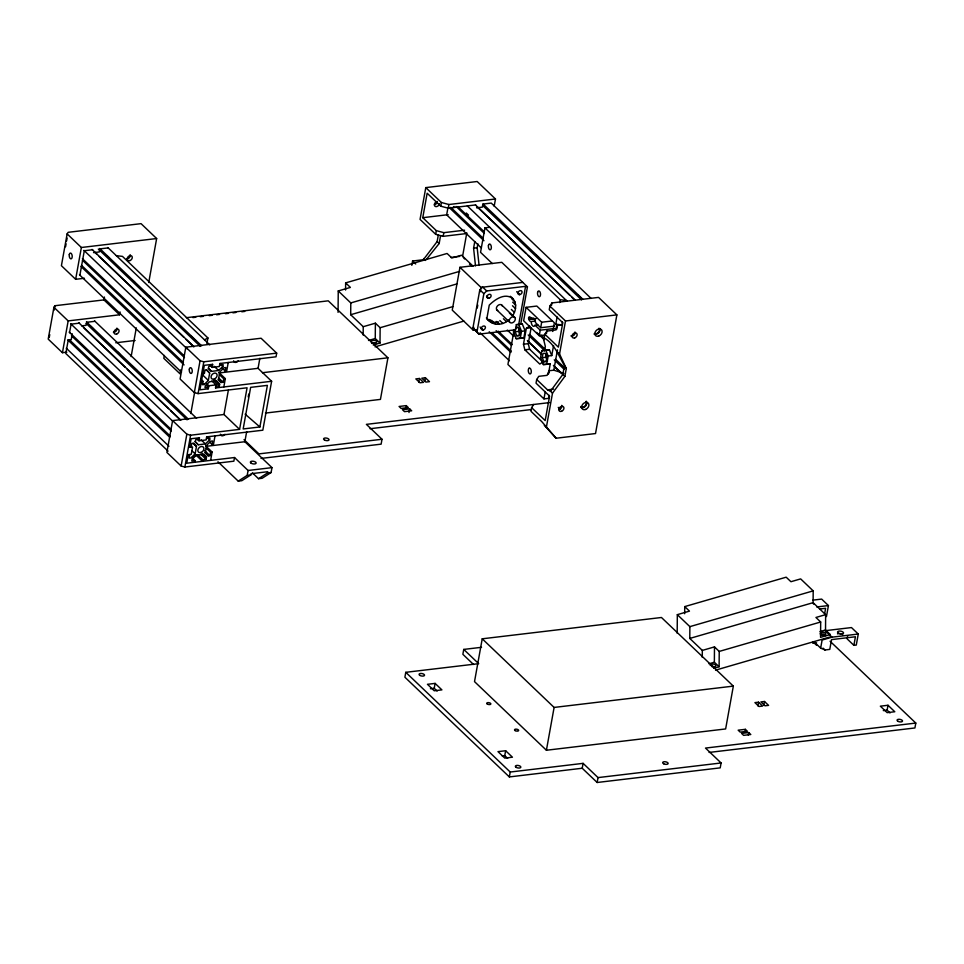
<?xml version="1.0" encoding="UTF-8"?>
<svg xmlns="http://www.w3.org/2000/svg" width="964" height="964" viewBox="0 0 964 964"><rect width="100%" height="100%" fill="white"/><g stroke="black" fill="none" stroke-linecap="round" stroke-linejoin="round"><path stroke-width="1.45" d="M338.075 312.372L338.243 290.947L350.39 287.417L345.642 282.886L447.091 253.472L451.839 258.003L461.551 255.183L473.059 266.16M345.582 290.031L345.642 282.886M363.175 335.074L363.235 326.7L350.691 314.722L350.788 302.925L338.243 290.947M373.261 345.016L380.009 343.051L375.261 338.521L375.382 323.181L363.235 326.7M380.009 343.051L380.129 327.712L375.382 323.181M677.186 633.228L677.331 614.658L689.477 611.128L684.729 606.597L786.178 577.183L790.926 581.714L800.65 578.894L813.194 590.872L813.098 602.669L825.642 614.646L825.521 629.986L830.269 634.529L830.257 636.879M684.669 613.743L684.729 606.597M702.274 657.388L702.322 650.411L689.778 638.433L689.875 626.636L677.331 614.658M713.709 668.329L719.108 666.763L714.36 662.232L714.481 646.892L702.322 650.411M719.108 666.763L719.228 651.423L714.481 646.892M825.642 614.646L815.93 617.466L820.677 621.997L820.557 637.337L830.269 634.529M509.378 312.999L512.426 315.915C516.957 310.01 517.066 300.563 510.245 296.273M537.852 324.88L534.96 325.362A4.169 2.097 83.2 0 1 532.682 325.832A4.169 2.097 83.2 0 1 531.2 321.771C527.537 321 527.923 313.119 531.706 318.964A4.169 2.097 83.2 0 1 533.996 318.494A4.169 2.097 83.2 0 1 535.466 322.554L540.683 327.736L554.794 326.061M515.861 327.603L518.222 327.411L519.861 331.387L519.114 335.556L516.752 335.749L515.113 331.785L515.861 327.603L518.246 327.326M516.752 335.749L520.331 335.327L518.704 331.351L519.198 328.567M120.066 311.926L119.548 314.794L103.943 299.9L54.96 305.721L53.924 307.299L48.2 339.111L62.443 352.704L66.841 352.185M148.745 282.5L156.65 238.542L141.057 223.648L68.167 232.312L67.131 233.891L61.407 265.703L75.65 279.307L84.458 278.259M49.236 337.533L49.754 334.641M54.177 310.059L54.96 305.721M65.564 246.772L66.082 243.88M66.6 240.988L67.119 238.096M62.443 352.704L68.167 320.904L53.924 307.299M75.65 279.307L81.374 247.495L67.131 233.891M69.553 332.701L71.095 324.145L79.458 323.145M79.892 275.21L84.302 250.736L92.665 249.736M72.276 333.821L71.216 339.69L68.227 340.051L65.805 353.499L168.073 451.128M103.943 299.9L104.461 297.033M131.128 356.547L136.298 327.868M164.338 355.463L163.82 358.343L180.099 373.875L180.834 369.742M210.068 365.404L212.152 367.392L219.322 366.537L219.864 363.488L276.029 356.801L276.692 353.137L261.087 338.243L185.811 347.197L180.087 379.009L194.33 392.601L198.078 393.613L247.073 387.781L239.578 429.378L223.985 414.496L172.604 420.605L166.88 452.405L181.124 466.01L184.871 467.022L233.854 461.19L234.517 457.526L186.727 463.202L188.269 454.647L191.258 454.285L192.571 446.947L189.583 447.296L191.125 438.741L199.488 437.74L198.946 440.801L206.115 439.946L206.657 436.885L262.823 430.209L271.631 381.274L258.063 368.32L219.226 372.948M181.124 466.01L186.847 434.198L172.604 420.605M194.33 392.601L200.054 360.789L185.811 347.197M190.812 413.52L194.68 392.011M206.886 343.726L207.923 337.966L122.464 256.388L116.331 255.665M184.871 467.022L190.595 435.21L239.578 429.378M198.078 393.613L203.802 361.801L276.692 353.137M200.813 379.226L202.982 381.298L202.368 384.72L204.163 384.503L208.345 380.418L209.67 373.08L206.802 369.827L205.007 370.043L204.392 373.466L202.838 373.646M188.221 454.888L189.775 454.695L189.161 458.129L190.956 457.912L195.138 453.827L196.463 446.489L193.595 443.235L191.8 443.44L191.185 446.874L189.631 447.055M194.849 462.238L195.138 460.647L191.884 457.538M199.259 437.764L198.97 439.355L195.62 439.753L195.294 441.596L198.223 444.778L205.392 443.922L209.634 439.885L209.959 438.054L206.609 438.451L206.898 436.861M208.055 388.829L208.345 387.239L206.175 385.166M212.466 364.368L212.176 365.959L208.827 366.356L208.501 368.188L211.429 371.369L218.599 370.513L222.841 366.477L223.166 364.645L219.816 365.043L220.105 363.452M206.766 383.756L208.851 385.745L208.296 388.805L199.934 389.793L204.332 365.332L212.695 364.332L212.152 367.392M211.863 380.925L216.02 384.889L215.466 387.95L271.631 381.274M197.355 454.562L202.789 459.744L202.5 461.334L194.897 454.08M215.707 387.926L215.996 386.335L219.334 385.937L219.672 384.106L216.731 380.913L209.562 381.768L205.332 385.805L204.995 387.636L208.345 387.239M202.789 459.744L206.127 459.346L206.465 457.502L203.525 454.321L196.355 455.177L192.125 459.213L191.788 461.045L195.138 460.647M204.898 452.755L208.152 455.864L209.947 455.659L210.562 452.224L206.224 448.079M215.02 435.897L213.526 444.211L211.972 444.404L212.586 440.97L210.803 441.187L206.609 445.272L205.296 452.622L208.152 455.864M218.105 379.358L221.371 382.467L223.154 382.25L223.768 378.828L219.43 374.683M228.239 362.488L226.733 370.803L225.178 370.995L225.805 367.561L224.01 367.778L219.816 371.875L218.503 379.214L221.371 382.467M210.622 460.358L212.116 452.044L205.609 445.826M223.829 386.962L225.323 378.635L218.816 372.417M223.985 414.496L228.372 390.107M248.23 396.951L248.748 394.083M252.435 472.878L258.533 478.71L262.124 478.289L271.101 472.517L271.981 467.636L244.856 441.729L246.663 431.655M258.063 368.32L259.87 358.247M217.972 461.792L238.216 481.12L247.206 475.373L248.085 470.48L234.517 457.526M238.216 481.12L241.807 480.699L250.785 474.951L251.002 473.722L267.739 471.721L267.51 472.95L258.533 478.71M259.894 426.968L267.377 385.371L250.652 387.359L243.169 428.956L259.894 426.968L245.133 414.159M186.353 317.698L328.254 300.828L387.926 357.801L380.443 399.397L265.437 413.074M411.809 265.329L412.58 261.015L423.341 259.738L437.126 241.578L438.307 235.047M494.183 206.212L495.484 198.982L477.168 181.509L425.787 187.606L420.063 219.418L435.668 234.312L443.163 236.337L466.456 233.565M549.601 402.591L366.404 424.365L382.009 439.259L381.129 444.151L261.015 458.43M464.588 230.191L443.814 232.661L436.331 230.637L422.762 217.695L427.16 193.222L440.729 206.175L448.224 208.2L475.698 204.922M435.668 234.312L436.331 230.637M440.729 206.175L441.392 202.5L425.787 187.606M405.808 408.061L406.254 405.615L399.084 406.471L401.12 408.411L408.29 407.555L406.254 405.615M426.498 259.328L439.162 243.518L440.572 235.686M408.989 412.52L409.64 408.857L402.47 409.7L404.506 411.652L411.676 410.797L409.64 408.857M447.911 207.923L446.657 214.852L481.385 248.001M443.163 236.337L443.814 232.661M448.224 208.2L448.887 204.525L495.484 198.982M418.774 382.154L419.436 378.478L415.846 378.912L419.918 382.792L423.497 382.371L419.436 378.478M424.75 381.443L425.413 377.78L421.822 378.201L425.895 382.081L429.474 381.66L425.413 377.78M527.453 286.838L525.573 286.332L486.7 290.947L482.639 287.067L479.807 289.803L472.914 328.097L478.927 334.147L515.415 329.808L516.343 324.651L520.729 324.169L527.453 286.838L501.774 262.329L459.949 267.305L452.249 310.131L473.264 330.194L476.252 329.845M466.805 232.854L462.636 256.05L464.503 258.918M475.493 265.811L473.589 248.17L474.758 241.639M479.084 265.389L477.168 247.736L477.879 243.82M489.724 227.287L484.94 227.853L480.542 252.327L492.291 263.546M473.517 664.485L462.865 654.303L463.744 649.411L478.662 663.654L405.772 672.318L404.892 677.222L509.341 776.924L582.22 768.248L597.15 782.491L720.216 767.862L721.096 762.97L705.503 748.076L915.8 723.072L914.92 727.965L709.094 752.438M473.264 330.194L473.794 327.242M477.252 308.046L477.783 305.094M480.18 291.803L480.976 287.38L459.949 267.305M478.927 334.147L476.975 331.978L483.868 293.683L486.7 290.947M437.138 691.067L434.234 688.284L435.113 683.392L427.462 684.307L434.246 690.778L441.898 689.875L435.113 683.392M513.836 329.628L513.426 331.881L516.198 338.689L523.838 337.966L525.115 330.857L522.343 324.049L520.729 324.169M514.149 329.833L507.92 364.476L543.961 398.891L548.745 398.325L549.263 395.385M518.728 324.374L525.573 286.332M520.247 338.388L521.524 331.291L518.753 324.47L516.343 324.651M552.794 331.471L554.348 322.795L536.827 306.058L526.067 307.335L523.645 320.795L539.25 335.689L544.901 335.014M542.467 362.344L539.768 364.067L524.85 349.824L523.476 344.22L526.344 328.314L529.706 326.145M543.491 362.488L529.634 349.257L528.26 343.642L531.128 327.736L526.344 328.314M482.229 638.807L474.517 681.62L546.407 750.245L725.639 728.941L733.339 686.115L661.461 617.49L482.229 638.807L554.107 707.431L733.339 686.115M539.25 335.689L540.238 330.182L535.032 325.205M540.683 327.736L541.672 322.229L526.067 307.335M541.816 350.655L540.539 357.764L543.31 364.573L546.672 364.332L548.167 356.005L545.877 350.366L541.816 350.655L549.456 349.932L551.757 355.583L548.167 356.005M533.694 404.482L531.622 407.639L530.971 411.303L541.816 421.666L556.095 438.234L595.523 433.547L616.876 314.879L598.56 297.394L551.962 302.937L549.902 306.094L549.239 309.757L562.795 322.711L558.397 347.173L544.829 334.231L546.901 331.074L555.264 330.074L557.168 325.483L561.952 324.916L562.47 322.036M563.844 373.357L553.806 370.176L549.022 370.754L547.118 375.345L538.756 376.334L536.695 379.503L536.032 383.166L549.588 396.12L545.19 420.581L531.622 407.639M544.829 334.231L544.178 337.906C556.011 344.835 559.265 358.186 566.29 368.537L564.88 376.37L552.505 393.167L546.347 427.426L556.095 438.234M546.455 333.52L546.901 331.074M551.529 305.383L551.962 302.937M542.25 357.668L542.985 353.499L545.359 353.318L546.986 357.295L546.239 361.464L543.877 361.645L542.25 357.668L545.829 357.234L546.323 354.463M556.505 329.158L557.168 325.483L555.818 324.193L557.108 316.987M559.698 302.6L560.217 299.72L484.94 227.853M543.961 398.891L545.275 391.601M548.42 374.104L550.251 363.91L546.901 364.151M548.588 373.201L549.022 370.754M553.758 370.429L557.457 349.872M566.29 368.537L559.554 354.017L565.494 320.976L549.902 306.094M536.695 379.503L547.54 389.854L550.468 391.227L562.856 374.43L564.253 366.597M507.667 758.391L504.762 755.619L505.642 750.727L498.002 751.631L504.774 758.114L512.426 757.198L505.642 750.727M509.341 776.924L510.221 772.031L405.772 672.318M546.407 750.245L554.107 707.431M582.22 768.248L583.1 763.355L510.221 772.031M597.15 782.491L598.029 777.599L583.1 763.355M744.907 731.772L745.341 729.326L738.171 730.182L740.207 732.122L747.377 731.266L745.341 729.326M748.293 735.014L748.739 732.568L741.569 733.411L743.606 735.363L750.775 734.508L748.739 732.568M757.861 705.865L758.523 702.19L754.945 702.623L759.005 706.504L762.596 706.082L758.523 702.19M763.837 705.154L764.5 701.491L760.909 701.913L764.982 705.793L768.573 705.371L764.5 701.491M824.582 614.008L825.606 608.296L819.629 609.007M853.887 645.338L855.43 636.77L831.534 639.614L829.775 649.399L824.991 649.977L820.653 648.097L822.111 640.036L831.98 637.168L858.261 634.047L856.285 645.049L853.887 645.338L847.115 638.867L847.621 636.011M826.449 616.574L828.438 605.573L821.653 599.09L812.893 600.138M890.037 712.938L887.121 710.155L888.013 705.262L880.361 706.178L887.145 712.649L894.785 711.745L888.013 705.262M544.552 350.776L545.335 346.438L543.045 337.087L541.009 335.135M551.757 355.583L553.565 345.546M556.397 329.784L557.168 325.483M451.935 208.537L454.02 206.489M513.294 299.189C505.738 291.996 495.038 299.322 489.266 305.142L486.832 318.71C492.182 325.796 502.533 325.989 508.631 319.94M204.501 339.834L207.923 337.966M350.788 302.925L459.768 271.318M350.691 314.722L456.803 283.946M380.129 327.712L453.008 306.576M368.513 340.473L375.261 338.521M375.02 346.859L463.913 321.072M689.875 626.636L813.194 590.872M689.778 638.433L813.098 602.669M719.228 651.423L820.677 621.997M708.962 663.798L714.36 662.232M819.966 631.601L825.521 629.986M715.541 670.149L828.823 637.3M81.374 247.495L156.65 238.542M108.197 247.893L99.834 248.893L99.28 251.953L93.544 252.628M476.59 207.814L482.325 207.14L482.868 204.079L491.242 203.079L591.065 298.382M422.762 217.695L448.152 214.671M473.589 248.17L477.168 247.736M450.778 257.46L459.671 256.412M68.167 320.904L119.548 314.794M94.99 321.301L86.627 322.289L86.073 325.35L81.771 325.868M192.86 317.59L195.825 317.24M200.283 316.71L203.247 316.361M209.176 315.65L212.14 315.3M216.587 314.77L219.551 314.421M225.492 313.71L228.456 313.36M232.902 312.83L235.867 312.481M241.795 311.77L244.76 311.42M480.976 287.38L522.789 282.404M115.776 342.774L135.117 340.473M488.567 298.274L488.808 298.238A2.229 1.651 -46.3 0 0 491.074 296.056A2.229 1.651 -46.3 0 0 489.507 294.333L489.278 294.357A2.229 1.651 -46.3 0 0 487.013 296.538A2.229 1.651 -46.3 0 0 488.567 298.274L486.531 296.334M519.512 294.598L519.753 294.562A2.229 1.651 -46.3 0 0 522.018 292.381A2.229 1.651 -46.3 0 0 520.452 290.646L520.211 290.682A2.229 1.651 -46.3 0 0 517.957 292.863A2.229 1.651 -46.3 0 0 519.512 294.598L517.475 292.646M528.561 317.963L531.381 317.626M528.561 318.144L531.381 317.807M528.573 318.325L531.393 317.987M528.597 318.506L531.417 318.168M528.634 318.686L531.453 318.349M528.682 318.855L531.501 318.518M528.742 319.012L533.044 318.65M528.875 319.289L534.526 318.614M528.959 319.409L536.105 318.662M531.2 321.554L535.442 321.048M518.753 324.47L522.343 324.049M541.672 322.229L552.42 320.952M482.868 329.965L483.109 329.941A2.229 1.651 -46.3 0 0 485.374 327.748A2.229 1.651 -46.3 0 0 483.808 326.025L483.567 326.049A2.229 1.651 -46.3 0 0 481.301 328.23A2.229 1.651 -46.3 0 0 482.868 329.965L480.831 328.025M565.494 320.976L616.876 314.879M515.113 331.785L518.704 331.351M521.524 331.291L525.115 330.857M540.238 330.182L554.36 328.507M516.198 338.689L523.838 337.966M262.461 372.719L387.926 357.801M201.428 381.479L202.982 381.298M223.768 378.828L225.323 378.635M523.476 344.22L528.26 343.642M208.851 385.745L216.02 384.889M524.85 349.824L529.634 349.257M545.877 350.366L549.456 349.932M543.877 361.645L547.456 361.211M543.31 364.573L550.251 363.91M547.54 389.854L553.517 389.143M206.019 446.344L244.856 441.729M370.007 428.727L531.08 409.579M210.562 452.224L212.116 452.044M382.009 439.259L258.93 453.887L244.013 439.644M248.085 470.48L271.981 467.636M247.206 475.373L250.785 474.951M267.51 472.95L271.101 472.517M816.749 606.959L828.438 605.573M463.744 649.411L481.542 647.302M430.414 688.742L434.234 688.284M812.773 643.277L816.592 642.831M502.22 755.921L504.762 755.619M883.301 710.613L887.121 710.155M598.029 777.599L721.096 762.97M560.217 299.72L566.35 300.443M555.818 324.193L561.952 324.916M441.392 202.5L448.887 204.525M200.054 360.789L203.802 361.801M186.847 434.198L190.595 435.21M490.7 320.084L488.652 319.409L492.724 323.289M483.109 204.043L582.943 299.346M517.307 237.12L520.56 240.217M535.755 254.725L537.924 256.798M561.795 279.584L563.964 281.657M578.075 295.129L581.328 298.238M482.819 205.633L581.569 299.9M475.469 204.958L575.291 300.262M477.264 206.971L526.091 253.58M528.26 255.653L569.495 295.02M571.664 297.093L574.93 300.19M467.335 205.922L567.169 301.226M466.311 213.02L468.48 215.093M458.249 206.995L484.289 231.854M456.153 206.513L484.374 233.445M450.791 207.381L483.35 238.457M449.236 207.573L483.964 240.723M858.261 634.047L851.477 627.564L825.196 630.697L831.98 637.168M469.468 264.016L471.637 266.088M557.517 352.077L559.554 354.017M536.623 332.423L544.214 339.677M437.126 241.578L439.162 243.518M501.883 305.178L514.776 317.481A3.482 2.567 -46.3 0 1 512.511 322.759A3.482 2.567 -46.3 0 1 509.534 319.446A3.482 2.567 -46.3 0 1 514.776 317.481M529.585 334.424L544.768 348.932M555.626 359.283L564.302 367.573M561.614 365.428L564.868 368.525M528.212 334.978L544.491 350.522M554.252 359.837L564.024 369.164M496.882 310.01L509.775 322.313M527.356 340.509L541.467 353.981M553.408 365.38L562.084 373.658M562.856 374.43L564.88 376.37M528.079 341.485L541.105 353.921M555.204 367.38L561.711 373.598M507.305 330.086L513.812 336.303M830.076 641.241L915.8 723.072M423.558 258.521L425.594 260.461M498.207 331.158L512.318 344.618M496.123 330.676L511.306 345.172M823.051 648.121L824.991 649.977M491.845 332.58L511.378 351.233M489.206 331.737L510.908 352.45M813.869 641.614L820.653 648.097M550.468 391.227L552.505 393.167M812.736 641.614L816.616 645.314M412.58 261.015L415.701 263.991M480.108 332.797L509.414 360.765M558.24 407.386L560.409 409.459M544.311 425.473L546.347 427.426M107.787 247.507L209.791 344.883M99.666 248.471L201.657 345.847M106.727 255.641L108.908 257.713M132.779 280.5L134.948 282.572M149.046 296.044L152.312 299.153M191.366 336.436L195.704 340.581M220.672 364.416L222.841 366.477M98.292 249.025L200.295 346.401M221.925 367.887L225.178 370.995M92.014 249.387L194.017 346.751M94.906 252.423L97.075 254.496M99.244 256.569L140.479 295.936M142.648 298.009L183.883 337.364M186.052 339.436L193.643 346.691M214.261 366.368L218.599 370.513M218.816 378.105L223.154 382.25M208.176 368.26L211.429 371.369M83.892 250.351L186.98 348.751M206.404 369.971L209.67 373.08M215.321 379.961L219.672 384.106M213.912 380.756L219.334 385.937M82.398 258.665L184.389 356.041M82.47 260.256L184.473 357.632M201.838 374.201L208.345 380.418M81.458 265.281L183.449 362.645M80.988 266.498L184.064 364.91M201.994 382.431L204.163 384.503M79.482 274.812L181.485 372.188M94.58 320.916L196.584 418.28M86.459 321.88L188.45 419.256M90.267 325.94L93.52 329.049M117.391 351.836L119.572 353.909M132.586 366.344L136.924 370.489M175.99 407.772L179.244 410.881M207.465 437.813L209.634 439.885M86.17 323.47L187.076 419.81M209.803 442.331L211.972 444.404M78.807 322.783L180.81 420.159M83.868 327.905L125.103 367.272M127.272 369.345L168.507 408.7M170.676 410.772L180.437 420.099M201.054 439.777L205.392 443.922M196.861 438.813L198.946 440.801M204.525 450.477L209.947 455.659M194.969 441.669L198.223 444.778M70.685 323.759L172.677 421.123M193.198 443.38L196.463 446.489M202.115 453.357L206.465 457.502M200.705 454.164L206.127 459.346M69.191 332.074L171.182 429.45M71.432 335.737L171.267 431.029M191.884 450.718L195.138 453.827M69.336 339.714L170.242 436.053M67.781 339.906L169.772 437.27M66.275 348.221L168.953 446.236M516.704 291.646L519.753 294.562M511.908 298.936L514.957 301.84M512.667 302.166L515.716 305.07M512.474 305.745L515.535 308.661M511.354 309.444L514.402 312.36M486.772 296.297L488.808 298.238M479.807 289.803L483.868 293.683M503.413 318.747L506.462 321.663M499.846 320.542L502.895 323.458M496.207 321.446L499.256 324.362M491.712 320.422L495.785 324.302M480.048 327.025L483.109 329.941M472.914 328.097L476.975 331.978M545.829 357.234L546.913 359.885M561.747 405.386A2.916 2.157 -46.3 0 1 558.879 409.495M574.954 331.978A2.916 2.157 -46.3 0 1 574.002 335.135A2.916 2.157 -46.3 0 1 570.893 335.894M599.885 328.483A4.169 3.085 -46.3 0 1 598.511 332.978A4.169 3.085 -46.3 0 1 594.077 334.074M586.245 401.193A4.169 3.085 -46.3 0 1 585.678 405.989A4.169 3.085 -46.3 0 1 580.87 407.483M224.937 434.27A2.916 2.157 -46.3 0 1 222.214 435.824A2.916 2.157 -46.3 0 1 220.455 434.198M238.144 360.861A2.916 2.157 -46.3 0 1 235.421 362.416A2.916 2.157 -46.3 0 1 233.662 360.789M194.68 455.37A2.916 1.313 10.2 0 1 194.379 456.334M193.921 456.55A2.916 1.313 10.2 0 1 193.318 456.671M116.897 328.109A2.916 2.157 -46.3 0 1 116.198 330.977A2.916 2.157 -46.3 0 1 113.391 332.206M130.104 254.701A2.916 2.157 -46.3 0 1 129.405 257.569A2.916 2.157 -46.3 0 1 126.597 258.81M498.641 321.928A16.701 12.339 -46.3 0 1 493.122 322.217M489.929 321.157A16.701 12.339 -46.3 0 1 486.398 317.891M497.737 310.553A3.482 2.567 -46.3 0 1 497.665 305.684A3.482 2.567 -46.3 0 1 502.352 306.094M371.586 343.437A2.784 1.47 0.5 0 1 376.406 343.497M547.058 357.789A2.506 1.253 83.2 0 1 547.118 355.354M520.114 332.484A2.506 1.253 83.2 0 1 519.994 329.459M711.709 666.618A2.784 1.47 0.5 0 1 715.77 667.57M820.629 635.264A2.784 1.47 0.5 0 1 823.425 634.565A2.784 1.47 0.5 0 1 825.714 635.686M710.299 665.521A2.784 1.47 0.5 0 1 713.131 664.076A2.784 1.47 0.5 0 1 715.866 665.594A2.784 1.47 0.5 0 1 713.047 667.028M813.339 603.729A3.061 1.374 10.2 0 1 813.628 604.103M820.617 634.782A2.784 1.47 0.5 0 1 823.413 634.095A2.784 1.47 0.5 0 1 825.714 635.204M837.487 633.878A3.061 1.374 10.2 0 1 842.717 634.649M437.391 201.801A2.916 2.157 -46.3 0 1 434.415 204.669M439.427 203.741A2.916 2.157 -46.3 0 1 436.451 206.609A2.916 2.157 -46.3 0 1 434.403 204.332A2.916 2.157 -46.3 0 1 437.379 201.464M585.738 401.675A3.482 2.567 -46.3 0 1 584.967 406.001A3.482 2.567 -46.3 0 1 580.738 406.507M598.945 328.266A3.482 2.567 -46.3 0 1 598.475 332.267A3.482 2.567 -46.3 0 1 594.475 333.508M529.103 368.236L528.778 368.549A2.916 1.47 83.2 0 0 528.549 372.224A2.916 1.47 83.2 0 0 530.465 373.791L530.79 373.478A2.916 1.47 83.2 0 0 531.019 369.802A2.916 1.47 83.2 0 0 529.103 368.236M561.578 411.279A2.916 2.157 -46.3 0 0 563.482 406.844A2.916 2.157 -46.3 0 0 559.072 408.495A2.916 2.157 -46.3 0 0 561.578 411.279M574.785 337.87A2.916 2.157 -46.3 0 0 576.689 333.436A2.916 2.157 -46.3 0 0 572.279 335.086A2.916 2.157 -46.3 0 0 574.785 337.87M598.764 336.062A4.169 3.085 -46.3 0 0 601.488 329.724A4.169 3.085 -46.3 0 0 595.186 332.086A4.169 3.085 -46.3 0 0 598.764 336.062M585.558 409.471A4.169 3.085 -46.3 0 0 588.269 403.133A4.169 3.085 -46.3 0 0 581.979 405.495A4.169 3.085 -46.3 0 0 585.558 409.471M189.33 369.188A2.916 1.47 83.2 0 0 191.065 373.454A2.916 1.47 83.2 0 0 191.86 368.995A2.916 1.47 83.2 0 0 189.33 369.188M251.194 463.226A2.916 1.313 10.2 0 0 256.038 463.335A2.916 1.313 10.2 0 0 252.52 461.19A2.916 1.313 10.2 0 0 251.194 463.226M69.288 254.592A2.916 1.47 83.2 0 0 71.023 258.858A2.916 1.47 83.2 0 0 71.83 254.412A2.916 1.47 83.2 0 0 69.288 254.592M116.728 334.002A2.916 2.157 -46.3 0 0 118.62 329.567A2.916 2.157 -46.3 0 0 114.222 331.218A2.916 2.157 -46.3 0 0 116.728 334.002M129.935 260.593A2.916 2.157 -46.3 0 0 131.827 256.159A2.916 2.157 -46.3 0 0 127.429 257.81A2.916 2.157 -46.3 0 0 129.935 260.593M372.574 343.1A2.784 1.47 0.5 0 0 376.779 341.883A2.784 1.47 0.5 0 0 372.634 340.545A2.784 1.47 0.5 0 0 372.574 343.1M488.435 245.531A2.916 1.47 83.2 0 0 490.17 249.797A2.916 1.47 83.2 0 0 490.965 245.338A2.916 1.47 83.2 0 0 488.435 245.531M537.599 292.466A2.916 1.47 83.2 0 0 539.334 296.731A2.916 1.47 83.2 0 0 540.141 292.285A2.916 1.47 83.2 0 0 537.599 292.466M821.617 634.927A2.784 1.47 0.5 0 0 825.823 633.71A2.784 1.47 0.5 0 0 821.677 632.372A2.784 1.47 0.5 0 0 821.617 634.927M838.379 633.179A3.061 1.374 10.2 0 0 843.452 633.3A3.061 1.374 10.2 0 0 839.777 631.059A3.061 1.374 10.2 0 0 838.379 633.179M898.099 721.373A2.784 1.253 10.2 0 0 902.509 721.168A2.784 1.253 10.2 0 0 898.749 719.289A2.784 1.253 10.2 0 0 898.099 721.373M663.714 763.801A2.784 1.253 10.2 0 0 668.124 763.596A2.784 1.253 10.2 0 0 664.377 761.717A2.784 1.253 10.2 0 0 663.714 763.801M419.834 675.39A2.784 1.253 10.2 0 0 424.449 675.499A2.784 1.253 10.2 0 0 421.099 673.462A2.784 1.253 10.2 0 0 419.834 675.39M516.138 767.332A2.784 1.253 10.2 0 0 520.741 767.44A2.784 1.253 10.2 0 0 517.403 765.392A2.784 1.253 10.2 0 0 516.138 767.332M515.125 730.591A2.085 0.94 10.2 0 0 518.584 730.664A2.085 0.94 10.2 0 0 516.077 729.133A2.085 0.94 10.2 0 0 515.125 730.591M487.326 704.045A2.085 0.94 10.2 0 0 490.784 704.118A2.085 0.94 10.2 0 0 488.278 702.599A2.085 0.94 10.2 0 0 487.326 704.045M214.321 379.009A3.482 2.567 -46.3 0 0 216.587 373.731A3.482 2.567 -46.3 0 0 211.345 375.695A3.482 2.567 -46.3 0 0 214.321 379.009M201.115 452.417A3.482 2.567 -46.3 0 0 203.38 447.139A3.482 2.567 -46.3 0 0 198.126 449.103A3.482 2.567 -46.3 0 0 201.115 452.417M324.627 440.09A2.784 1.253 10.2 0 0 329.037 439.885A2.784 1.253 10.2 0 0 325.278 438.005A2.784 1.253 10.2 0 0 324.627 440.09"/></g></svg>
